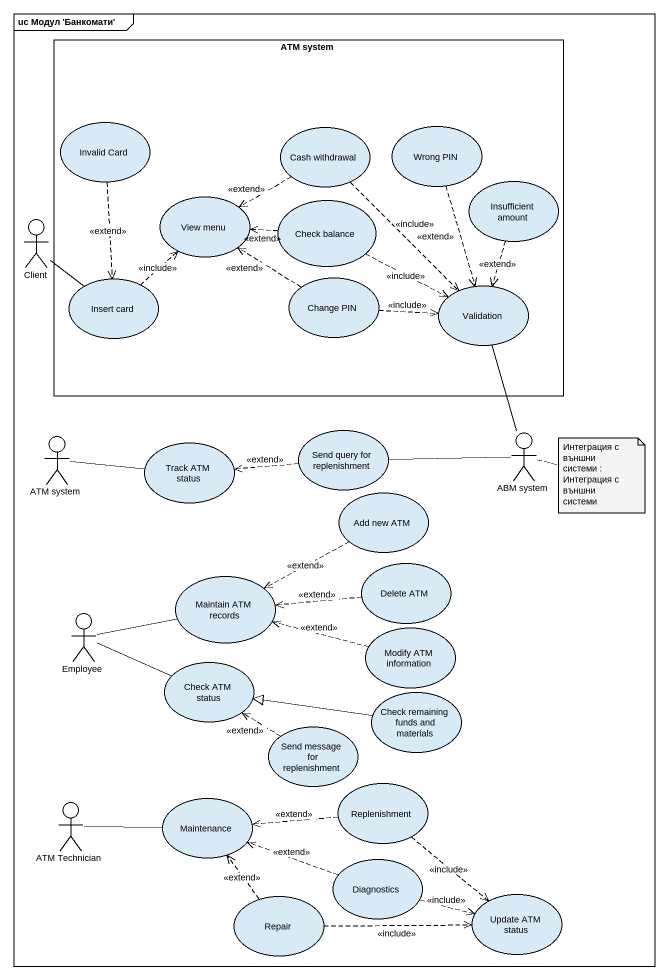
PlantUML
@startuml
mainframe uc Модул 'Банкомати'
rectangle "ATM system" as ATM_system {
  usecase "Invalid Card" as Invalid_Card
  usecase "Cash withdrawal" as Cash_withdrawal
  usecase "Wrong PIN" as Wrong_PIN
  usecase "Insufficient amount" as Insufficient_amount
  usecase "View menu" as View_menu
  usecase "Check balance" as Check_balance
  usecase "Insert card" as Insert_card
  usecase "Change PIN" as Change_PIN
  usecase Validation
}
actor Client
actor "ATM system" as ATM_system_2
usecase "Track ATM status" as Track_ATM_status
usecase "Send query for replenishment" as Send_query_for_replenishment
actor "ABM system" as ABM_system
usecase "Add new ATM" as Add_new_ATM
usecase "Delete ATM" as Delete_ATM
usecase "Maintain ATM records" as Maintain_ATM_records
actor Employee
usecase "Modify ATM information" as Modify_ATM_information
usecase "Check ATM status" as Check_ATM_status
usecase "Send message for replenishment" as Send_message_for
usecase "Check remaining funds and materials" as Check_remaining_funds_and
actor "ATM Technician" as ATM_Technician
usecase Maintenance
usecase Replenishment
usecase Diagnostics
usecase Repair
usecase "Update ATM status" as Update_ATM_status
Invalid_Card ..> Insert_card : <<extend>>
Cash_withdrawal .left.> View_menu : <<extend>>
Cash_withdrawal ..> Validation : <<include>>
Wrong_PIN ..> Validation : <<extend>>
Insufficient_amount ..> Validation : <<extend>>
Client -- Insert_card
Check_balance .left.> View_menu : <<extend>>
Check_balance .right.> Validation : <<include>>
Insert_card .up.> View_menu : <<include>>
Change_PIN .up.> View_menu : <<extend>>
Change_PIN .right.> Validation : <<include>>
ATM_system_2 -right- Track_ATM_status
Send_query_for_replenishment .left.> Track_ATM_status : <<extend>>
Send_query_for_replenishment -right- ABM_system
ABM_system -up- Validation
Add_new_ATM .left.> Maintain_ATM_records : <<extend>>
Delete_ATM .left.> Maintain_ATM_records : <<extend>>
Employee -right- Maintain_ATM_records
Employee -right- Check_ATM_status
Modify_ATM_information .left.> Maintain_ATM_records : <<extend>>
Send_message_for .up.> Check_ATM_status : <<extend>>
Check_remaining_funds_and -left-|> Check_ATM_status
ATM_Technician -right- Maintenance
Replenishment .left.> Maintenance : <<extend>>
Replenishment ..> Update_ATM_status : <<include>>
Diagnostics .left.> Maintenance : <<extend>>
Diagnostics .right.> Update_ATM_status : <<include>>
Repair .up.> Maintenance : <<extend>>
Repair .right.> Update_ATM_status : <<include>>
note right of ABM_system : Интеграция с външни системи : Интеграция с външни системи
@enduml
